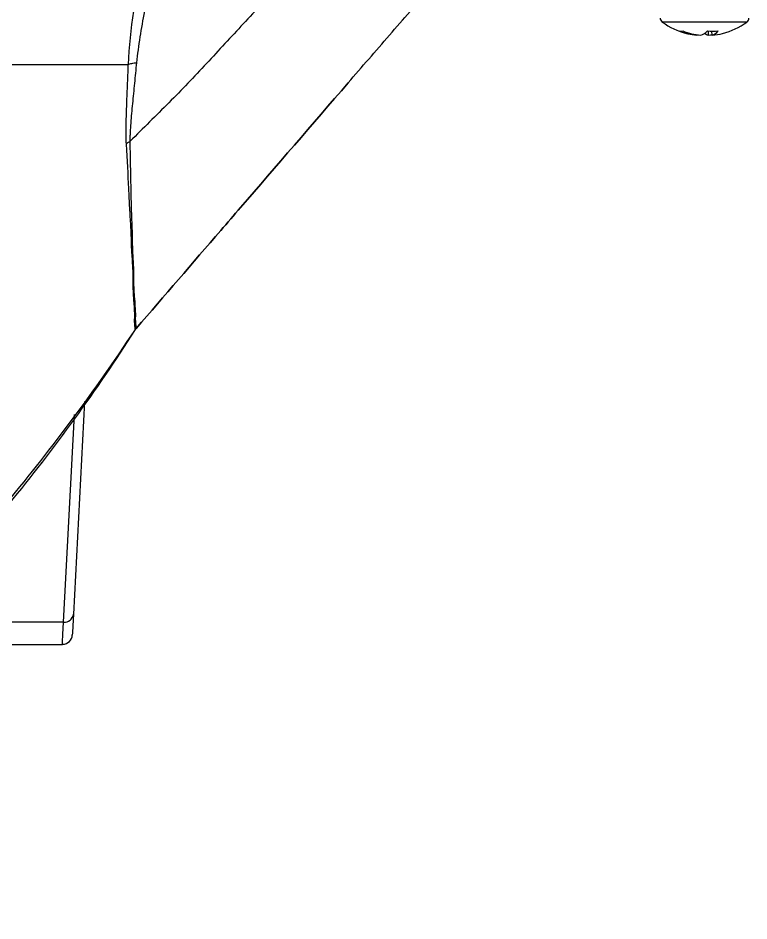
# Model space of a CAD drawing. Extents: x 9.3 to 87.2, y 0.6 to 68.8.
# Drawn here: x 40.999 to 43.223, y 4.395 to 7.143 of the extents above; entities that cross this region are included whole.
import ezdxf

# ---------------------------------------------------------------- set-up
doc = ezdxf.new("R2010")
doc.units = 0
doc.header["$MEASUREMENT"] = 0
doc.layers.add('OBJECT', color=7, linetype='CONTINUOUS')

msp = doc.modelspace()

# ---------------------------------------------------------------- linework, layer by layer
at = {"layer": 'OBJECT'}
for p, q in [((43.1294, 7.1307), (42.9588, 7.1307)), ((43.2163, 7.1307), (43.1294, 7.1307)), ((43.0642, 7.0908), (43.0644, 7.0922)), ((43.0692, 7.0908), (43.0643, 7.0912)), ((43.0692, 7.0915), (43.0692, 7.0908)), ((43.0982, 7.1034), (43.0989, 7.0908)), ((43.1059, 7.0908), (43.1058, 7.0915)), ((43.1108, 7.0912), (43.1059, 7.0908)), ((43.1108, 7.0908), (43.1093, 7.103)), ((41.3231, 7.0012), (41.3333, 7.0012)), ((41.2012, 5.976), (41.1673, 5.3284)), ((41.1373, 5.304), (41.1705, 5.9367)), ((41.1373, 5.304), (40.7975, 5.304)), ((40.7975, 5.237), (41.134, 5.237))]:
    msp.add_line(p, q, dxfattribs=at)
at = {"layer": 'OBJECT', "flags": 128}
for points in [[(43.0989, 7.0908), (43.1059, 7.0915), (43.1107, 7.0922)], [(41.134, 5.237), (41.1344, 5.2446), (41.1355, 5.2671), (41.1373, 5.304)], [(41.1673, 5.3284), (41.1655, 5.2937), (41.1644, 5.2725), (41.164, 5.2654), (41.164, 5.2654)]]:
    msp.add_lwpolyline(points, dxfattribs=at)
at = {"layer": 'OBJECT'}
for centre, radius, start, end in [((42.9675, 7.1429), 0.015, 180, 234.3318), ((43.0875, 7.31), 0.2208, 234.3318, 255.6104), ((43.0875, 7.31), 0.2208, 284.3896, 305.6682), ((43.2075, 7.1429), 0.015, 305.6682, 0), ((43.0154, 7.1316), 0.0286, 258.7966, 281.2034), ((43.0813, 7.2859), 0.1959, 248.5881, 264.9804), ((43.0941, 7.2941), 0.2041, 248.9958, 264.9425), ((43.0633, 7.1329), 0.044, 286.9531, 318.1962), ((43.108, 7.1247), 0.0352, 234.3288, 254.9789), ((43.1123, 7.3443), 0.2413, 266.152, 273.848), ((43.1005, 7.1237), 0.0345, 287.4623, 324.2778), ((43.0937, 7.2862), 0.1962, 275.0253, 284.3851), ((41.1395, 5.3319), 0.028, 265.5227, 352.8238), ((41.134, 5.267), 0.03, 271.6903, 357)]:
    msp.add_arc(centre, radius, start, end, dxfattribs=at)
for points, knots in [([(42.2517, 7.7176), (42.2137, 7.6784), (42.1764, 7.6386), (42.1197, 7.5795), (42.1006, 7.56), (42.0626, 7.5208), (42.0435, 7.5012), (41.9864, 7.4424), (41.9484, 7.4031), (41.8913, 7.3441), (41.8723, 7.3244), (41.8344, 7.2849), (41.7778, 7.2254), (41.7028, 7.1455), (41.6468, 7.0852), (41.6095, 7.0449), (41.5909, 7.0247), (41.5535, 6.9844), (41.5347, 6.9643), (41.4967, 6.9244), (41.4774, 6.9047), (41.4383, 6.8656), (41.4186, 6.8462), (41.3793, 6.8072), (41.3596, 6.7877), (41.34, 6.7682)], [0, 0, 0, 0, 0.125, 0.125, 0.1875, 0.1875, 0.25, 0.25, 0.375, 0.375, 0.4375, 0.4375, 0.5, 0.625, 0.6875, 0.6875, 0.75, 0.75, 0.8125, 0.8125, 0.875, 0.875, 0.9375, 0.9375, 1, 1, 1, 1]), ([(41.3791, 7.3287), (41.3676, 7.2737), (41.3579, 7.2189), (41.3422, 7.1097), (41.3363, 7.0553), (41.3334, 7.0013)], [0, 0, 0, 0, 0.5, 0.5, 1, 1, 1, 1]), ([(41.3601, 7.0071), (41.3629, 7.0331), (41.3665, 7.0592), (41.3747, 7.1113), (41.3793, 7.1374), (41.3946, 7.2156), (41.4066, 7.2678), (41.4204, 7.32)], [0, 0, 0, 0, 0.25, 0.25, 0.5, 0.5, 1, 1, 1, 1]), ([(42.003, 6.9454), (42.045, 6.9941), (42.0869, 7.0425), (42.1498, 7.1149), (42.1707, 7.139), (42.2021, 7.175), (42.2126, 7.187), (42.2282, 7.2048), (42.2334, 7.2107), (42.2437, 7.2224), (42.2488, 7.2283), (42.2539, 7.234)], [0, 0, 0, 0, 0.5, 0.5, 0.75, 0.75, 0.875, 0.875, 0.9375, 0.9375, 1, 1, 1, 1]), ([(41.3334, 7.0013), (41.3365, 7.0027), (41.3403, 7.0039), (41.3494, 7.0059), (41.3546, 7.0066), (41.3601, 7.0071)], [0, 0, 0, 0, 0.5, 0.5, 1, 1, 1, 1]), ([(41.34, 6.7682), (41.34, 6.7703), (41.34, 6.7726), (41.3401, 6.777), (41.3402, 6.7793), (41.3404, 6.7861), (41.3406, 6.7906), (41.3413, 6.8045), (41.3419, 6.8139), (41.3441, 6.8426), (41.3459, 6.8624), (41.3499, 6.9028), (41.352, 6.9235), (41.3561, 6.965), (41.3581, 6.986), (41.3601, 7.0071)], [0, 0, 0, 0, 0.03125, 0.03125, 0.0625, 0.0625, 0.125, 0.125, 0.25, 0.25, 0.5, 0.5, 0.75, 0.75, 1, 1, 1, 1]), ([(41.3333, 7.0012), (41.3326, 6.9794), (41.3318, 6.9579), (41.3301, 6.9154), (41.3292, 6.8944), (41.3276, 6.8535), (41.327, 6.8336), (41.3264, 6.7952), (41.3264, 6.7766), (41.3274, 6.7591)], [0, 0, 0, 0, 0.25, 0.25, 0.5, 0.5, 0.75, 0.75, 1, 1, 1, 1]), ([(41.6154, 6.4963), (41.6356, 6.5197), (41.6559, 6.5432), (41.6761, 6.5667), (41.7851, 6.6929), (41.894, 6.8192), (42.003, 6.9454)], [0, 0, 0, 0, 0.00236285, 0.00236285, 0.00236285, 0.01507617, 0.01507617, 0.01507617, 0.01507617]), ([(42.003, 6.9454), (41.894, 6.8192), (41.7851, 6.6929), (41.6761, 6.5667), (41.6559, 6.5432), (41.6356, 6.5197), (41.6154, 6.4963)], [0, 0, 0, 0, 0.01271374, 0.01271374, 0.01271374, 0.01507616, 0.01507616, 0.01507616, 0.01507616]), ([(41.3274, 6.7591), (41.3302, 6.7106), (41.3329, 6.666), (41.336, 6.6039), (41.3367, 6.5839), (41.3387, 6.546), (41.3399, 6.5282), (41.3419, 6.4941), (41.3426, 6.4778), (41.3433, 6.4462), (41.3441, 6.4316), (41.346, 6.4043), (41.347, 6.3916), (41.3478, 6.373), (41.3479, 6.3669), (41.3478, 6.3546), (41.3477, 6.3486), (41.3478, 6.3315), (41.3482, 6.3212), (41.3492, 6.3024), (41.3498, 6.2938), (41.3516, 6.2698), (41.3526, 6.2562), (41.3529, 6.2406), (41.3529, 6.2376), (41.3528, 6.2317), (41.3527, 6.2287), (41.3524, 6.2205), (41.3526, 6.2159), (41.3534, 6.2037), (41.3542, 6.1978), (41.3539, 6.1924)], [0, 0, 0, 0, 0.125, 0.125, 0.1875, 0.1875, 0.25, 0.25, 0.3125, 0.3125, 0.375, 0.375, 0.4375, 0.4375, 0.46875, 0.46875, 0.5, 0.5, 0.5625, 0.5625, 0.625, 0.625, 0.75, 0.75, 0.78125, 0.78125, 0.8125, 0.8125, 0.875, 0.875, 1, 1, 1, 1]), ([(41.3586, 6.1985), (41.3587, 6.2038), (41.3578, 6.2095), (41.3568, 6.2213), (41.3565, 6.2257), (41.3567, 6.2338), (41.3568, 6.2367), (41.3568, 6.2425), (41.3568, 6.2454), (41.3563, 6.2607), (41.3552, 6.2741), (41.3533, 6.2977), (41.3526, 6.3062), (41.3515, 6.3249), (41.3511, 6.335), (41.351, 6.352), (41.3511, 6.358), (41.3513, 6.3703), (41.3512, 6.3764), (41.3506, 6.395), (41.3497, 6.4077), (41.3481, 6.4349), (41.3474, 6.4494), (41.3471, 6.4732), (41.3471, 6.4814), (41.3466, 6.4979), (41.3464, 6.5063), (41.3454, 6.5322), (41.3446, 6.5502), (41.3437, 6.5792), (41.3435, 6.589), (41.3432, 6.6094), (41.343, 6.6198), (41.342, 6.6727), (41.3408, 6.7183), (41.34, 6.7682)], [0, 0, 0, 0, 0.125, 0.125, 0.1875, 0.1875, 0.21875, 0.21875, 0.25, 0.25, 0.375, 0.375, 0.4375, 0.4375, 0.5, 0.5, 0.53125, 0.53125, 0.5625, 0.5625, 0.625, 0.625, 0.6875, 0.6875, 0.71875, 0.71875, 0.75, 0.75, 0.8125, 0.8125, 0.84375, 0.84375, 0.875, 0.875, 1, 1, 1, 1]), ([(39.4825, 4.4034), (39.6703, 4.5144), (39.851, 4.6358), (40.1984, 4.8996), (40.3637, 5.0408), (40.5992, 5.2664), (40.6756, 5.344), (40.8242, 5.5035), (40.896, 5.5852), (41.1044, 5.8359), (41.2337, 6.0105), (41.3539, 6.1924)], [0, 0, 0, 0, 0.25, 0.25, 0.5, 0.5, 0.625, 0.625, 0.75, 0.75, 1, 1, 1, 1]), ([(41.3535, 6.1917), (41.2358, 6.0081), (41.1081, 5.8323), (40.9016, 5.5802), (40.8303, 5.4981), (40.6825, 5.3378), (40.6064, 5.2599), (40.4499, 5.1089), (40.3695, 5.0358), (40.2045, 4.8942), (40.1198, 4.8258), (39.8595, 4.6277), (39.6788, 4.5062), (39.491, 4.3952)], [0, 0, 0, 0, 0.25, 0.25, 0.375, 0.375, 0.5, 0.5, 0.625, 0.625, 0.75, 0.75, 1, 1, 1, 1])]:
    msp.add_open_spline(points, degree=3, knots=knots, dxfattribs=at)
for points in [[(40.898, 7.0012), (41.0598, 7.0012), (41.2024, 7.0012), (41.3231, 7.0012)], [(41.3334, 7.0013), (41.3333, 7.0012), (41.3333, 7.0012), (41.3333, 7.0012)], [(41.3274, 6.7591), (41.3309, 6.7625), (41.3351, 6.7656), (41.34, 6.7682)], [(41.3586, 6.1985), (41.4442, 6.2978), (41.5298, 6.397), (41.6154, 6.4963)], [(41.6154, 6.4963), (41.5298, 6.397), (41.4442, 6.2978), (41.3586, 6.1985)], [(41.3586, 6.1985), (41.3567, 6.1964), (41.355, 6.1941), (41.3535, 6.1917)], [(41.3539, 6.1924), (41.3553, 6.1945), (41.3569, 6.1966), (41.3586, 6.1985)]]:
    msp.add_open_spline(points, degree=3, dxfattribs=at)

doc.saveas('drawing.dxf')
